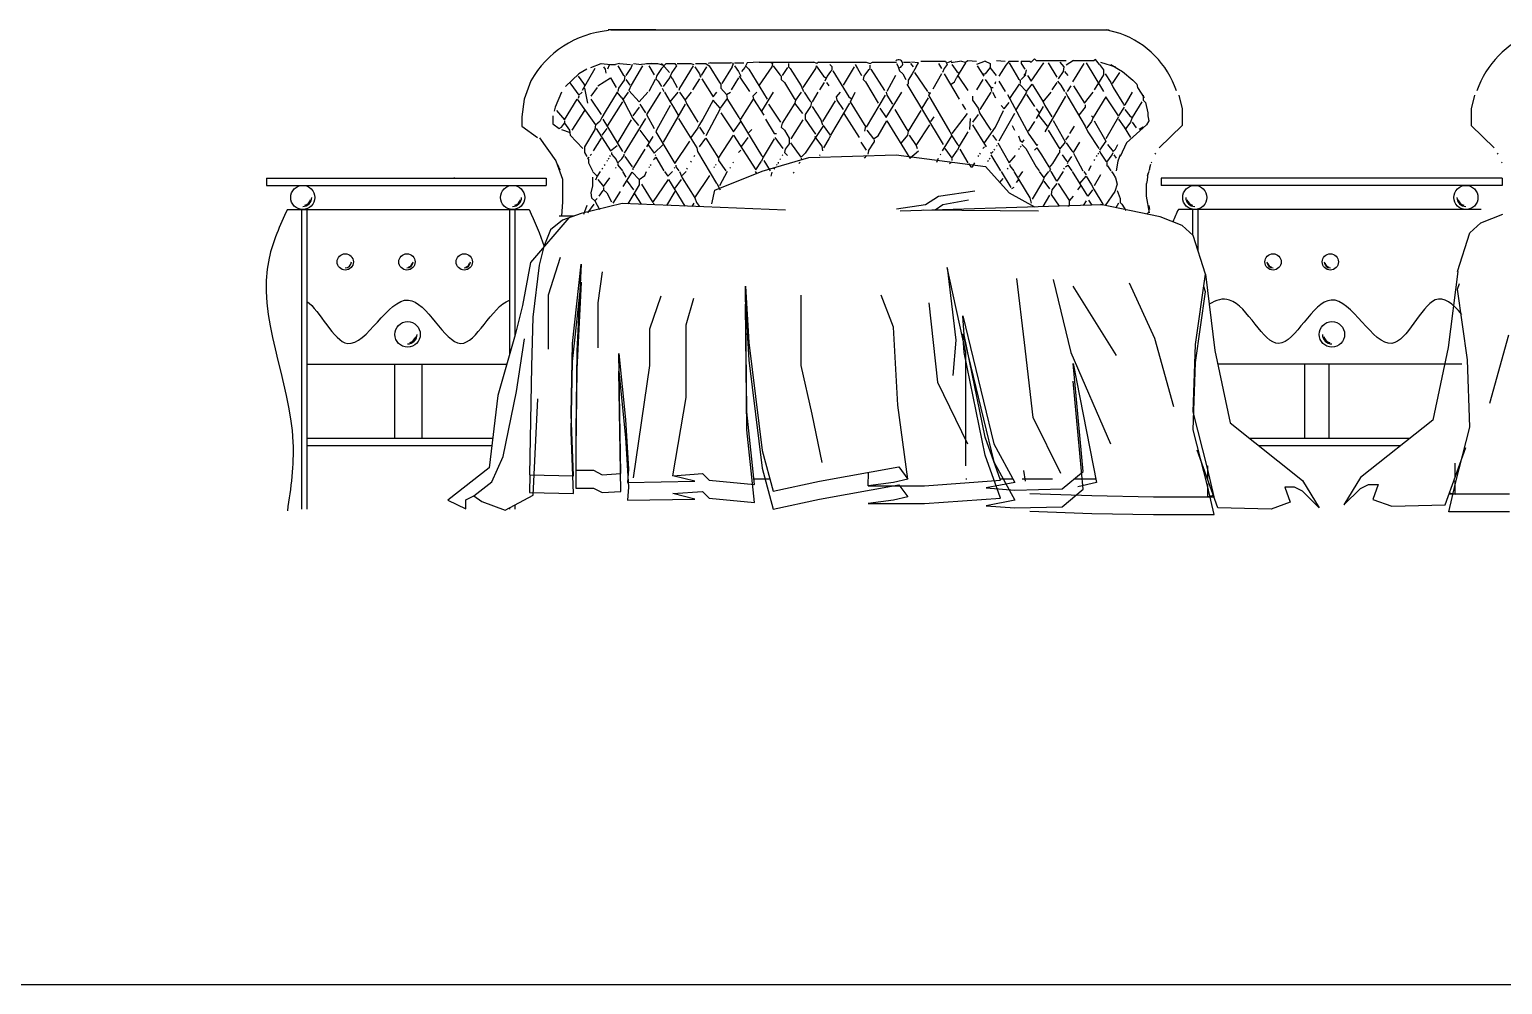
# Model space of a CAD drawing. Header units: millimetres. Extents: x 6388 to 59789, y -18725 to 8137.
# Drawn here: x 46441 to 48754, y -11653 to -10152 of the extents above; entities that cross this region are included whole.
import ezdxf

# ---------------------------------------------------------------- set-up
doc = ezdxf.new("R2010")
doc.units = ezdxf.units.MM
doc.layers.add('www.cad-blocks.net', color=7, linetype='Continuous')

# ---------------------------------------------------------------- blocks, each defined once
blk = doc.blocks.new('A$C1354314E')
for p, q in [((537.2, 762.1), (612, 762.1)), ((541.4, 761.8), (1323.8, 761.8)), ((1341.3, 755.9), (1319.4, 761.8)), ((503.6, 699.8), (491.1, 692.3)), ((516.1, 701), (496.1, 666.1)), ((509.8, 702.3), (526, 708.5)), ((526, 708.5), (541, 707.3)), ((529.8, 703.5), (532.3, 699.8)), ((532.3, 699.8), (533.5, 693.6)), ((538.5, 706), (536, 699.8)), ((541, 707.3), (548.5, 707.3)), ((554.7, 708.5), (548.5, 707.3)), ((552.2, 704.8), (560.9, 691.1)), ((554.7, 708.5), (572.1, 707.3)), ((573.4, 702.3), (564.7, 689.8)), ((574.6, 707.3), (573.4, 702.3)), ((590.8, 704.8), (573.4, 674.9)), ((577.1, 708.5), (589.6, 707.3)), ((604.6, 708.5), (589.6, 707.3)), ((597.1, 708.5), (614.5, 708.5)), ((600.8, 704.8), (609.5, 691.1)), ((620.8, 701), (613.3, 689.8)), ((614.5, 708.5), (624.5, 706)), ((620.8, 708.5), (625.8, 703.5)), ((628.2, 708.5), (620.8, 701)), ((625.8, 703.5), (633.2, 694.8)), ((628.2, 708.5), (642, 708.5)), ((637, 694.8), (633.2, 686.1)), ((644.5, 704.8), (637, 694.8)), ((642, 708.5), (644.5, 704.8)), ((645.7, 708.5), (666.9, 708.5)), ((670.6, 704.8), (649.4, 669.9)), ((666.9, 708.5), (671.9, 707.3)), ((673.1, 703.5), (680.6, 692.3)), ((674.4, 708.5), (690.6, 708.5)), ((691.8, 703.5), (683.1, 689.8)), ((690.6, 708.5), (695.6, 704.8)), ((698.1, 709.8), (694.3, 708.5)), ((695.6, 704.8), (711.8, 678.6)), ((698.1, 709.8), (729.2, 709.8)), ((731.7, 703.5), (715.5, 677.4)), ((734.2, 708.5), (729.2, 709.8)), ((731.7, 703.5), (734.2, 708.5)), ((735.5, 709.8), (750.4, 709.8)), ((735.5, 704.8), (741.7, 696.1)), ((741.7, 696.1), (745.4, 688.6)), ((751.7, 702.3), (746.7, 696.1)), ((755.4, 709.8), (751.7, 702.3)), ((752.9, 704.8), (757.9, 699.8)), ((774.1, 711), (755.4, 709.8)), ((757.9, 699.8), (786.6, 652.4)), ((774.1, 711), (799, 711)), ((794, 703.5), (774.1, 674.9)), ((792.8, 711), (795.3, 708.5)), ((795.3, 708.5), (794, 703.5)), ((796.5, 704.8), (806.5, 691.1)), ((799, 711), (814, 711)), ((819, 702.3), (810.3, 689.8)), ((814, 711), (824, 711)), ((820.2, 708.5), (820.2, 703.5)), ((820.2, 703.5), (822.7, 701)), ((822.7, 701), (840.2, 673.6)), ((824, 711), (860.1, 711)), ((862.6, 701), (842.7, 671.1)), ((865.1, 708.5), (860.1, 711)), ((863.9, 704.8), (862.6, 701)), ((863.9, 704.8), (875.1, 688.6)), ((867.6, 711), (865.1, 708.5)), ((867.6, 711), (880.1, 711)), ((880.1, 711), (886.3, 711)), ((886.3, 696.1), (881.3, 688.6)), ((888.8, 703.5), (885, 707.3)), ((886.3, 711), (921.2, 711)), ((886.3, 696.1), (888.8, 698.6)), ((888.8, 698.6), (888.8, 703.5)), ((890, 711), (895, 711)), ((890, 697.3), (915, 656.2)), ((923.7, 703.5), (906.2, 674.9)), ((921.2, 711), (926.2, 711)), ((924.9, 707.3), (928.7, 701)), ((926.2, 711), (942.4, 711)), ((928.7, 701), (934.9, 689.8)), ((946.1, 698.6), (938.7, 688.6)), ((942.4, 711), (948.6, 708.5)), ((946.1, 698.6), (948.6, 701)), ((948.6, 708.5), (952.4, 711)), ((948.6, 701), (948.6, 706)), ((949.9, 699.8), (971.1, 666.1)), ((952.4, 711), (986, 711)), ((986, 711), (989.8, 711)), ((989.8, 708.5), (992.3, 704.8)), ((992.3, 704.8), (994.8, 697.3)), ((994.8, 697.3), (999.7, 692.3)), ((1001, 711), (1008.5, 711)), ((1008.5, 711), (1012.2, 711)), ((1012.2, 708.5), (1015.9, 703.5)), ((1024.7, 709.8), (1013.5, 711)), ((1020.9, 703.5), (1014.7, 692.3)), ((1018.4, 694.8), (1038.4, 664.9)), ((1020.9, 703.5), (1024.7, 709.8)), ((1028.4, 712.3), (1058.3, 712.3)), ((1050.8, 712.3), (1067.1, 712.3)), ((1055.8, 708.5), (1060.8, 701)), ((1064.6, 701), (1062.1, 694.8)), ((1069.5, 707.3), (1064.6, 701)), ((1067.1, 712.3), (1069.5, 707.3)), ((1077, 712.3), (1069.5, 709.8)), ((1092, 712.3), (1075.8, 709.8)), ((1077, 707.3), (1084.5, 696.1)), ((1084.5, 696.1), (1088.2, 693.6)), ((1098.2, 709.8), (1088.2, 693.6)), ((1092, 712.3), (1098.2, 711)), ((1098.2, 711), (1102, 713.5)), ((1102, 713.5), (1115.7, 712.3)), ((1129.4, 712.3), (1115.7, 707.3)), ((1116.9, 704.8), (1126.9, 688.6)), ((1129.4, 712.3), (1136.9, 708.5)), ((1136.9, 702.3), (1129.4, 692.3)), ((1136.9, 708.5), (1136.9, 702.3)), ((1146.8, 689.8), (1136.9, 702.3)), ((1146.8, 713.5), (1160.6, 712.3)), ((1161.8, 706), (1150.6, 688.6)), ((1166.8, 712.3), (1161.8, 706)), ((1166.8, 712.3), (1181.7, 712.3)), ((1166.8, 709.8), (1181.7, 684.8)), ((1185.5, 712.3), (1185.5, 708.5)), ((1185.5, 712.3), (1199.2, 712.3)), ((1185.5, 708.5), (1191.7, 699.8)), ((1193, 693.6), (1194.2, 698.6)), ((1199.2, 712.3), (1201.7, 711)), ((1201.7, 711), (1206.7, 716)), ((1201.7, 681.1), (1221.6, 709.8)), ((1206.7, 716), (1209.2, 713.5)), ((1209.2, 713.5), (1214.2, 713.5)), ((1214.2, 713.5), (1256.5, 713.5)), ((1227.9, 709.8), (1241.6, 687.3)), ((1251.6, 696.1), (1244.1, 684.8)), ((1246.6, 711), (1252.8, 703.5)), ((1252.8, 703.5), (1251.6, 696.1)), ((1254, 696.1), (1259, 689.8)), ((1267.8, 713.5), (1256.5, 706)), ((1284, 708.5), (1266.5, 679.9)), ((1267.8, 713.5), (1295.2, 713.5)), ((1287.7, 709.8), (1315.1, 664.9)), ((1295.2, 713.5), (1300.2, 713.5)), ((1302.7, 714.8), (1300.2, 713.5)), ((1308.9, 707.3), (1302.7, 714.8)), ((1308.9, 707.3), (1315.1, 698.6)), ((1310.1, 711), (1333.8, 703.5)), ((1315.1, 698.6), (1315.1, 691.1)), ((1326.4, 707.3), (1338.8, 699.8)), ((1340.1, 694.8), (1328.8, 677.4)), ((1338.8, 699.8), (1345.1, 696.1)), ((1345.1, 696.1), (1361.3, 682.3)), ((415.8, 681.4), (405.1, 652.4)), ((491.1, 692.3), (469.9, 672.4)), ((476.2, 679.9), (478.7, 676.1)), ((478.7, 676.1), (491.1, 658.7)), ((489.9, 688.6), (498.6, 677.4)), ((498.6, 677.4), (499.8, 674.9)), ((499.8, 674.9), (501.1, 676.1)), ((519.8, 671.1), (509.8, 657.4)), ((521, 673.6), (541, 686.1)), ((541, 686.1), (549.7, 671.1)), ((562.2, 682.3), (553.5, 669.9)), ((560.9, 691.1), (563.4, 688.6)), ((563.4, 688.6), (562.2, 682.3)), ((564.7, 683.6), (570.9, 674.9)), ((573.4, 674.9), (569.7, 666.1)), ((610.8, 683.6), (600.8, 664.9)), ((613.3, 689.8), (612, 684.8)), ((612, 684.8), (615.8, 681.1)), ((615.8, 681.1), (620.8, 672.4)), ((633.2, 686.1), (623.3, 672.4)), ((634.5, 688.6), (638.2, 684.8)), ((638.2, 684.8), (645.7, 671.1)), ((680.6, 684.8), (669.4, 667.4)), ((680.6, 692.3), (681.9, 687.3)), ((681.9, 687.3), (683.1, 688.6)), ((684.3, 684.8), (701.8, 656.2)), ((711.8, 678.6), (714.3, 676.1)), ((714.3, 676.1), (714.3, 669.9)), ((741.7, 686.1), (730.5, 667.4)), ((742.9, 688.6), (759.1, 664.9)), ((806.5, 691.1), (809, 688.6)), ((809, 688.6), (809, 683.6)), ((809, 683.6), (814, 678.6)), ((814, 678.6), (829, 653.7)), ((840.2, 673.6), (843.9, 664.9)), ((876.3, 678.6), (868.8, 667.4)), ((875.1, 688.6), (878.8, 686.1)), ((881.3, 688.6), (877.6, 681.1)), ((880.1, 678.6), (883.8, 673.6)), ((938.7, 688.6), (937.4, 683.6)), ((937.4, 683.6), (941.1, 679.9)), ((941.1, 679.9), (961.1, 646.2)), ((988.5, 689.8), (974.8, 664.9)), ((999.7, 692.3), (1004.7, 683.6)), ((1006, 676.1), (1063.3, 581.4)), ((1014.7, 692.3), (1008.5, 682.3)), ((1008.5, 682.3), (1008.5, 676.1)), ((1060.8, 692.3), (1047.1, 668.6)), ((1064.6, 692.3), (1088.2, 652.4)), ((1075.8, 676.1), (1080.8, 679.9)), ((1080.8, 679.9), (1084.5, 687.3)), ((1088.2, 693.6), (1084.5, 687.3)), ((1087, 688.6), (1102, 666.1)), ((1125.6, 683.6), (1115.7, 667.4)), ((1125.6, 692.3), (1129.4, 692.3)), ((1129.4, 683.6), (1138.1, 671.1)), ((1138.1, 671.1), (1141.9, 671.1)), ((1138.1, 671.1), (1139.4, 664.9)), ((1145.6, 679.9), (1144.3, 676.1)), ((1150.6, 681.1), (1160.6, 664.9)), ((1168, 653.7), (1183, 676.1)), ((1181.7, 684.8), (1184.2, 682.3)), ((1183, 676.1), (1194.2, 664.9)), ((1184.2, 682.3), (1184.2, 677.4)), ((1193, 691.1), (1185.5, 683.6)), ((1190.5, 689.8), (1193, 693.6)), ((1194.2, 664.9), (1202.9, 676.1)), ((1195.5, 689.8), (1201.7, 681.1)), ((1202.9, 676.1), (1220.4, 648.7)), ((1241.6, 678.6), (1234.1, 667.4)), ((1242.8, 681.1), (1247.8, 674.9)), ((1247.8, 674.9), (1254, 664.9)), ((1264, 673.6), (1257.8, 664.9)), ((1267.8, 673.6), (1285.2, 646.2)), ((1315.1, 691.1), (1300.2, 667.4)), ((1317.6, 692.3), (1326.4, 678.6)), ((1326.4, 678.6), (1330.1, 671.1)), ((1330.1, 671.1), (1346.3, 644.9)), ((1361.3, 682.3), (1367.5, 676.1)), ((1367.5, 676.1), (1368.7, 671.1)), ((1368.7, 671.1), (1378.7, 654.9)), ((405.1, 652.4), (401.4, 625)), ((463.7, 663.6), (453.7, 640)), ((468.7, 620), (488.6, 652.4)), ((488.6, 652.4), (517.3, 612.5)), ((491.1, 657.4), (489.9, 653.7)), ((491.1, 658.7), (496.1, 663.6)), ((499.8, 669.9), (504.8, 646.2)), ((509.8, 652.4), (526, 628.7)), ((551, 663.6), (532.3, 632.5)), ((559.7, 648.7), (536, 611.3)), ((558.4, 654.9), (551, 663.6)), ((553.5, 669.9), (552.2, 664.9)), ((558.4, 654.9), (562.2, 648.7)), ((568.4, 663.6), (560.9, 652.4)), ((562.2, 648.7), (575.9, 622.5)), ((569.7, 666.1), (585.9, 648.7)), ((585.9, 648.7), (599.6, 663.6)), ((619.5, 663.6), (597.1, 628.7)), ((622, 669.9), (624.5, 664.9)), ((625.8, 663.6), (634.5, 648.7)), ((634.5, 648.7), (646.9, 663.6)), ((634.5, 648.7), (639.5, 640)), ((649.4, 669.9), (648.2, 666.1)), ((649.4, 663.6), (658.2, 651.2)), ((658.2, 651.2), (668.1, 663.6)), ((658.2, 651.2), (660.7, 644.9)), ((701.8, 651.2), (685.6, 621.3)), ((701.8, 656.2), (708, 663.6)), ((713, 638.7), (701.8, 651.2)), ((724.2, 653.7), (713, 638.7)), ((714.3, 669.9), (723, 659.9)), ((723, 659.9), (729.2, 663.6)), ((723, 659.9), (724.2, 653.7)), ((742.9, 623.8), (724.2, 653.7)), ((745.4, 621.3), (765.4, 652.4)), ((770.4, 663.6), (764.1, 657.4)), ((764.1, 657.4), (765.4, 652.4)), ((765.4, 652.4), (781.6, 627.5)), ((796.5, 663.6), (777.8, 633.7)), ((829, 653.7), (831.4, 651.2)), ((831.4, 651.2), (830.2, 646.2)), ((840.2, 663.6), (831.4, 651.2)), ((845.2, 663.6), (853.9, 649.9)), ((853.9, 649.9), (856.4, 647.4)), ((866.4, 663.6), (857.6, 648.7)), ((893.8, 649.9), (873.8, 617.5)), ((901.3, 663.6), (895, 656.2)), ((895, 656.2), (896.3, 651.2)), ((896.3, 651.2), (906.2, 636.2)), ((915, 656.2), (918.7, 653.7)), ((917.5, 648.7), (924.9, 663.6)), ((942.4, 608.8), (917.5, 648.7)), ((972.3, 658.7), (942.4, 608.8)), ((973.6, 663.6), (974.8, 658.7)), ((973.6, 623.8), (998.5, 663.6)), ((974.8, 658.7), (983.5, 644.9)), ((1039.6, 654.9), (1029.7, 638.7)), ((1039.6, 663.6), (1042.1, 661.2)), ((1040.9, 658.7), (1043.4, 663.6)), ((1074.5, 601.3), (1040.9, 658.7)), ((1042.1, 661.2), (1043.4, 662.4)), ((1109.4, 657.4), (1109.4, 651.2)), ((1109.4, 651.2), (1118.2, 638.7)), ((1138.1, 663.6), (1120.7, 636.2)), ((1140.6, 663.6), (1145.6, 654.9)), ((1164.3, 659.9), (1198, 597.6)), ((1190.5, 657.4), (1176.8, 635)), ((1194.2, 663.6), (1190.5, 657.4)), ((1194.2, 659.9), (1206.7, 641.2)), ((1220.4, 648.7), (1232.9, 663.6)), ((1220.4, 648.7), (1222.9, 642.5)), ((1255.3, 657.4), (1222.9, 601.3)), ((1255.3, 663.6), (1259, 656.2)), ((1259, 656.2), (1286.5, 610)), ((1285.2, 646.2), (1298.9, 663.6)), ((1318.9, 656.2), (1298.9, 623.8)), ((1338.8, 626.3), (1318.9, 656.2)), ((1360, 663.6), (1348.8, 643.7)), ((1375, 648.7), (1360, 623.8)), ((1377.5, 658.7), (1377.5, 651.2)), ((1377.5, 651.2), (1381.2, 647.4)), ((1433.6, 658.7), (1438.5, 637.5)), ((1897.6, 658.7), (1892.7, 637.5)), ((401.4, 625), (401.4, 621.3)), ((450, 626.3), (450, 613.8)), ((453.7, 640), (452.5, 633.7)), ((456.2, 635), (468.7, 620)), ((499.8, 635), (479.9, 603.8)), ((532.3, 632.5), (527.3, 623.8)), ((585.9, 640), (575.9, 626.3)), ((587.1, 644.9), (595.8, 631.2)), ((597.1, 628.7), (609.5, 606.3)), ((634.5, 642.5), (613.3, 605.1)), ((658.2, 644.9), (623.3, 585.1)), ((639.5, 640), (646.9, 627.5)), ((660.7, 644.9), (678.1, 616.3)), ((713, 637.5), (690.6, 595.1)), ((714.3, 631.2), (734.2, 601.3)), ((789.1, 644.9), (807.8, 616.3)), ((830.2, 646.2), (810.3, 615)), ((842.7, 630), (830.2, 646.2)), ((855.1, 641.2), (846.4, 628.7)), ((846.4, 628.7), (846.4, 621.3)), ((856.4, 647.4), (855.1, 641.2)), ((857.6, 641.2), (871.3, 620)), ((916.2, 646.2), (886.3, 596.3)), ((907.5, 630), (931.2, 592.6)), ((963.6, 638.7), (973.6, 623.8)), ((987.3, 636.2), (1006, 605.1)), ((1028.4, 635), (1008.5, 602.6)), ((1048.4, 625), (1043.4, 617.5)), ((1100.7, 630), (1077, 598.8)), ((1093.2, 644.9), (1098.2, 636.2)), ((1118.2, 628.7), (1109.4, 616.3)), ((1118.2, 638.7), (1120.7, 630)), ((1120.7, 630), (1138.1, 603.8)), ((1145.6, 608.8), (1158.1, 635)), ((1175.5, 630), (1150.6, 586.4)), ((1154.3, 642.5), (1159.3, 637.5)), ((1159.3, 637.5), (1166.8, 647.4)), ((1220.4, 641.2), (1209.2, 622.5)), ((1209.2, 637.5), (1214.2, 631.2)), ((1212.9, 627.5), (1226.6, 610)), ((1222.9, 642.5), (1234.1, 625)), ((1286.5, 640), (1276.5, 627.5)), ((1286.5, 643.7), (1286.5, 640)), ((1296.4, 626.3), (1298.9, 623.8)), ((1338.8, 625), (1318.9, 590.1)), ((1347.5, 640), (1338.8, 626.3)), ((1346.3, 644.9), (1347.5, 642.5)), ((1347.5, 642.5), (1348.8, 643.7)), ((1348.8, 636.2), (1356.3, 626.3)), ((1356.3, 626.3), (1360, 623.8)), ((1381.2, 647.4), (1384.9, 631.2)), ((1384.9, 631.2), (1384.9, 626.3)), ((1384.9, 626.3), (1386.2, 618.8)), ((1438.5, 637.5), (1438.5, 611.3)), ((1892.7, 637.5), (1892.7, 611.3)), ((401.4, 621.3), (401.4, 610)), ((401.4, 610), (426.3, 592.6)), ((450, 613.8), (460, 606.3)), ((460, 606.3), (463.7, 608.8)), ((463.7, 608.8), (468.7, 615)), ((463.7, 605.1), (477.4, 600.1)), ((468.7, 618.8), (468.7, 615)), ((468.7, 615), (476.2, 603.8)), ((476.2, 603.8), (477.4, 596.3)), ((516.1, 605.1), (499.8, 577.6)), ((517.3, 612.5), (516.1, 605.1)), ((517.3, 612.5), (524.8, 618.8)), ((518.5, 606.3), (541, 571.4)), ((527.3, 623.8), (524.8, 618.8)), ((534.8, 606.3), (527.3, 596.3)), ((528.5, 621.3), (559.7, 570.2)), ((573.4, 620), (552.2, 585.1)), ((595.8, 622.5), (562.2, 567.7)), ((575.9, 622.5), (584.6, 611.3)), ((587.1, 603.8), (600.8, 585.1)), ((613.3, 605.1), (612, 601.3)), ((676.9, 576.4), (648.2, 622.5)), ((678.1, 607.6), (666.9, 592.6)), ((679.4, 611.3), (678.1, 607.6)), ((685.6, 621.3), (679.4, 611.3)), ((680.6, 608.8), (688.1, 597.6)), ((734.2, 601.3), (745.4, 617.5)), ((742.9, 623.8), (745.4, 617.5)), ((745.4, 617.5), (777.8, 563.9)), ((762.9, 605.1), (757.9, 600.1)), ((784.1, 621.3), (797.8, 598.8)), ((810.3, 615), (809, 608.8)), ((809, 608.8), (814, 603.8)), ((814, 603.8), (821.5, 591.3)), ((842.7, 620), (824, 590.1)), ((846.4, 621.3), (862.6, 597.6)), ((875.1, 611.3), (846.4, 567.7)), ((871.3, 620), (873.8, 612.5)), ((886.3, 596.3), (875.1, 611.3)), ((941.1, 610), (939.9, 602.6)), ((943.6, 603.8), (953.6, 590.1)), ((961.1, 595.1), (974.8, 618.8)), ((974.8, 618.8), (1011, 560.2)), ((1006, 605.1), (1008.5, 602.6)), ((1008.5, 602.6), (1007.2, 596.3)), ((1020.9, 580.1), (1042.1, 612.5)), ((1105.7, 622.5), (1104.5, 605.1)), ((1109.4, 612.5), (1130.6, 577.6)), ((1128.1, 583.9), (1145.6, 608.8)), ((1171.8, 611.3), (1175.5, 603.8)), ((1206.7, 617.5), (1196.7, 602.6)), ((1227.9, 603.8), (1246.6, 573.9)), ((1255.3, 585.1), (1236.6, 618.8)), ((1269, 610), (1261.5, 598.8)), ((1286.5, 610), (1290.2, 601.3)), ((1296.4, 617.5), (1289, 607.6)), ((1298.9, 623.8), (1296.4, 617.5)), ((1300.2, 618.8), (1318.9, 586.4)), ((1338.8, 621.3), (1347.5, 608.8)), ((1347.5, 608.8), (1357.5, 592.6)), ((1357.5, 616.3), (1350, 606.3)), ((1382.4, 612.5), (1351.3, 583.9)), ((1360, 623.8), (1357.5, 616.3)), ((1360, 616.3), (1366.2, 607.6)), ((1377.5, 608.8), (1371.2, 605.1)), ((1386.2, 618.8), (1382.4, 612.5)), ((1438.5, 611.3), (1402.4, 576.4)), ((1892.7, 611.3), (1928.8, 576.4)), ((429.4, 592.1), (454.7, 555.9)), ((477.4, 596.3), (497.4, 575.1)), ((526, 591.3), (513.6, 571.4)), ((541, 571.4), (551, 580.1)), ((607.1, 593.8), (597.1, 577.6)), ((599.6, 581.4), (609.5, 567.7)), ((609.5, 567.7), (623.3, 581.4)), ((612, 601.3), (642, 551.5)), ((642, 551.5), (665.6, 586.4)), ((680.6, 577.6), (690.6, 591.3)), ((690.6, 591.3), (710.5, 560.2)), ((710.5, 560.2), (734.2, 596.3)), ((734.2, 596.3), (769.1, 541.5)), ((756.6, 592.6), (746.7, 578.9)), ((797.8, 590.1), (780.3, 561.4)), ((797.8, 598.8), (801.5, 598.8)), ((799, 592.6), (811.5, 575.1)), ((821.5, 582.6), (815.2, 573.9)), ((821.5, 591.3), (821.5, 582.6)), ((840.2, 561.4), (824, 583.9)), ((861.4, 593.8), (872.6, 578.9)), ((872.6, 578.9), (873.8, 571.4)), ((883.8, 590.1), (875.1, 576.4)), ((886.3, 595.1), (883.8, 590.1)), ((933.7, 585.1), (942.4, 572.6)), ((946.1, 571.4), (954.9, 585.1)), ((953.6, 590.1), (961.1, 595.1)), ((954.9, 588.9), (954.9, 585.1)), ((1007.2, 596.3), (997.2, 583.9)), ((1009.7, 596.3), (1020.9, 580.1)), ((1020.9, 580.1), (1022.2, 575.1)), ((1062.1, 571.4), (1077, 595.1)), ((1074.5, 601.3), (1077, 595.1)), ((1077, 595.1), (1085.8, 581.4)), ((1085.8, 581.4), (1088.2, 578.9)), ((1088.2, 578.9), (1085.8, 572.6)), ((1102, 601.3), (1088.2, 578.9)), ((1140.6, 596.3), (1146.8, 587.6)), ((1146.8, 578.9), (1148.1, 580.1)), ((1149.3, 583.9), (1166.8, 552.7)), ((1181.7, 595.1), (1184.2, 587.6)), ((1184.2, 587.6), (1188, 585.1)), ((1184.2, 577.6), (1185.5, 578.9)), ((1186.7, 581.4), (1193, 575.1)), ((1188, 585.1), (1190.5, 588.9)), ((1198, 597.6), (1210.4, 580.1)), ((1210.4, 580.1), (1211.7, 581.4)), ((1246.6, 573.9), (1255.3, 585.1)), ((1260.3, 595.1), (1255.3, 588.9)), ((1256.5, 583.9), (1265.3, 571.4)), ((1267.8, 568.9), (1277.7, 585.1)), ((1290.2, 601.3), (1307.7, 575.1)), ((1318.9, 586.4), (1308.9, 572.6)), ((1321.4, 581.4), (1330.1, 570.2)), ((1333.8, 573.9), (1337.6, 581.4)), ((1351.3, 583.9), (1341.3, 562.7)), ((454.7, 555.9), (465.5, 527)), ((499.8, 577.6), (499.8, 568.9)), ((499.8, 568.9), (503.6, 562.7)), ((504.8, 560.2), (507.3, 561.4)), ((504.8, 560.2), (506.1, 557.7)), ((506.1, 557.7), (506.1, 552.7)), ((508.6, 563.9), (511.1, 566.4)), ((534.8, 555.2), (536, 556.4)), ((537.2, 558.9), (538.5, 560.2)), ((539.7, 562.7), (541, 563.9)), ((542.2, 568.9), (542.2, 566.4)), ((542.2, 566.4), (549.7, 557.7)), ((549.7, 557.7), (551, 553.9)), ((552.2, 552.7), (558.4, 558.9)), ((558.4, 558.9), (562.2, 563.9)), ((562.2, 563.9), (562.2, 566.4)), ((563.4, 562.7), (574.6, 546.5)), ((594.6, 573.9), (577.1, 545.2)), ((608.3, 557.7), (610.8, 560.2)), ((610.8, 563.9), (612, 565.2)), ((610.8, 560.2), (612, 561.4)), ((612, 561.4), (624.5, 540.2)), ((671.9, 562.7), (673.1, 563.9)), ((678.1, 570.2), (676.9, 576.4)), ((708, 520.3), (678.1, 570.2)), ((710.5, 558.9), (710.5, 556.4)), ((710.5, 556.4), (721.7, 540.2)), ((741.7, 568.9), (745.4, 572.6)), ((777.8, 563.9), (780.3, 561.4)), ((780.3, 561.4), (777.8, 555.2)), ((779.2, 539.6), (852.2, 561)), ((781.6, 556.4), (791.6, 540.2)), ((806.5, 557.7), (807.8, 558.9)), ((810.3, 563.9), (811.5, 565.2)), ((815.2, 573.9), (814, 568.9)), ((814, 568.9), (819, 563.9)), ((846.4, 567.7), (840.2, 561.4)), ((840.2, 560.2), (840.8, 557.7)), ((852.2, 561), (989.4, 565.3)), ((868.8, 563.9), (870.1, 565.2)), ((939.9, 560.2), (943.6, 563.9)), ((946.1, 571.4), (944.9, 566.4)), ((989.4, 565.3), (1129.6, 546.7)), ((1011, 560.2), (1024.7, 571.4)), ((1053.3, 553.9), (1055.8, 560.2)), ((1058.3, 565.2), (1059.6, 566.4)), ((1065.8, 575.1), (1077, 560.2)), ((1077, 560.2), (1085.8, 572.6)), ((1077, 558.9), (1077, 556.4)), ((1089.5, 573.9), (1102, 552.7)), ((1118.2, 562.7), (1119.4, 563.9)), ((1120.7, 566.4), (1121.9, 567.7)), ((1125.6, 575.1), (1128.1, 577.6)), ((1133.1, 555.2), (1134.4, 556.4)), ((1135.6, 558.9), (1136.9, 560.2)), ((1136.9, 568.9), (1139.4, 567.7)), ((1138.1, 565.2), (1153.1, 540.2)), ((1139.4, 567.7), (1141.9, 570.2)), ((1143.1, 572.6), (1144.3, 573.9)), ((1166.8, 552.7), (1176.8, 563.9)), ((1181.7, 573.9), (1183, 575.1)), ((1193, 575.1), (1209.2, 546.5)), ((1206.7, 572.6), (1209.2, 575.1)), ((1209.2, 575.1), (1210.4, 576.4)), ((1210.4, 576.4), (1217.9, 565.2)), ((1217.9, 565.2), (1229.1, 546.5)), ((1235.3, 551.5), (1245.3, 567.7)), ((1245.3, 567.7), (1246.6, 568.9)), ((1246.6, 568.9), (1246.6, 572.6)), ((1250.3, 565.2), (1256.5, 556.4)), ((1256.5, 556.4), (1259, 553.9)), ((1259, 553.9), (1265.3, 562.7)), ((1265.3, 571.4), (1267.8, 568.9)), ((1267.8, 567.7), (1270.3, 562.7)), ((1270.3, 562.7), (1282.7, 540.2)), ((1300.2, 556.4), (1301.4, 557.7)), ((1303.9, 562.7), (1305.2, 563.9)), ((1306.4, 566.4), (1307.7, 567.7)), ((1308.9, 571.4), (1310.1, 567.7)), ((1310.1, 567.7), (1318.9, 555.2)), ((1320.1, 553.9), (1328.8, 565.2)), ((1328.8, 565.2), (1330.1, 568.9)), ((1330.1, 570.2), (1333.8, 573.9)), ((1331.3, 565.2), (1335.1, 560.2)), ((1341.3, 565.2), (1337.6, 555.2)), ((1396.2, 566.4), (1397.4, 567.7)), ((1935, 566.4), (1933.8, 567.7)), ((457.5, 550.2), (461.2, 541.5)), ((506.1, 552.7), (509.8, 545.2)), ((509.8, 545.2), (512.3, 540.2)), ((512.3, 539), (519.8, 531.5)), ((524.8, 539), (519.8, 531.5)), ((527.3, 542.7), (528.5, 544)), ((531, 549), (532.3, 550.2)), ((548.5, 544), (549.7, 545.2)), ((551, 553.9), (552.2, 552.7)), ((552.2, 551.5), (552.2, 549)), ((552.2, 549), (559.7, 540.2)), ((559.7, 539), (564.7, 530.3)), ((560.9, 515.3), (574.6, 537.7)), ((574.6, 537.7), (585.9, 526.5)), ((577.1, 545.2), (575.9, 544)), ((575.9, 544), (575.9, 541.5)), ((585.9, 526.5), (594.6, 532.8)), ((594.6, 532.8), (597.1, 539)), ((600.8, 545.2), (602.1, 546.5)), ((603.3, 549), (604.6, 550.2)), ((625.8, 539), (630.7, 531.5)), ((630.7, 531.5), (638.2, 539)), ((640.7, 544), (642, 545.2)), ((643.2, 549), (643.2, 546.5)), ((643.2, 546.5), (648.2, 540.2)), ((649.4, 539), (653.2, 529)), ((659.4, 539), (653.2, 532.8)), ((660.7, 542.7), (661.9, 544)), ((666.9, 553.9), (668.1, 555.2)), ((673.1, 497.8), (696.8, 532.8)), ((703, 545.2), (704.3, 546.5)), ((704.8, 509.5), (779.2, 539.6)), ((705.5, 549), (706.8, 550.2)), ((724.2, 539), (711.8, 516.5)), ((728, 544), (729.2, 545.2)), ((733, 552.7), (734.2, 553.9)), ((767.9, 539), (770.1, 535.9)), ((769.1, 541.5), (777.8, 555.2)), ((794, 537.7), (792.8, 531.5)), ((797.8, 542.7), (799, 544)), ((801.5, 549), (802.8, 550.2)), ((804, 553.9), (804, 551.5)), ((827.7, 536.5), (829, 537.7)), ((836.4, 551.5), (838.9, 553.9)), ((1073.3, 551.5), (1075.8, 553.9)), ((1103.2, 551.5), (1105.7, 547.7)), ((1105.7, 547.7), (1106.9, 546.5)), ((1106.9, 546.5), (1109.4, 546.5)), ((1109.4, 546.5), (1113.2, 552.7)), ((1129.6, 546.7), (1166.8, 505.3)), ((1154.3, 539), (1169.3, 514.1)), ((1164.3, 542.7), (1165.5, 544)), ((1168, 550.2), (1168, 547.7)), ((1168, 547.7), (1174.3, 540.2)), ((1174.3, 539), (1199.2, 497.8)), ((1188, 539), (1181.7, 530.3)), ((1209.2, 546.5), (1214.2, 540.2)), ((1214.2, 539), (1221.6, 529)), ((1221.6, 529), (1229.1, 539)), ((1229.1, 546.5), (1230.4, 545.2)), ((1230.4, 545.2), (1235.3, 551.5)), ((1230.4, 544), (1231.6, 541.5)), ((1231.6, 541.5), (1230.4, 540.2)), ((1230.4, 540.2), (1231.6, 540.2)), ((1241.6, 524), (1232.9, 539)), ((1251.6, 539), (1241.6, 524)), ((1252.8, 542.7), (1254, 544)), ((1255.3, 546.5), (1259, 549)), ((1257.8, 551.5), (1259, 552.7)), ((1259, 549), (1265.3, 540.2)), ((1290.2, 500.3), (1266.5, 539)), ((1284, 539), (1287.7, 534)), ((1295.2, 547.7), (1291.4, 540.2)), ((1310.1, 534), (1300.2, 516.5)), ((1318.9, 555.2), (1320.1, 553.9)), ((1320.1, 552.7), (1320.1, 547.7)), ((1320.1, 547.7), (1321.4, 547.7)), ((1321.4, 547.7), (1326.4, 540.2)), ((1327.6, 539), (1330.1, 535.2)), ((1330.1, 535.2), (1333.8, 529)), ((1337.6, 555.2), (1335.1, 540.2)), ((1386.2, 539), (1383.7, 531.5)), ((1384.9, 536.5), (1383.7, 525.3)), ((1387.4, 542.7), (1386.2, 540.2)), ((1388.7, 550.2), (1387.4, 544)), ((1387.4, 544), (1387.4, 542.7)), ((1389.9, 552.7), (1391.2, 553.9)), ((1941.3, 552.7), (1940, 553.9)), ((0.5, 528.4), (440, 528.4)), ((0.5, 528.4), (0.5, 517)), ((0.5, 517), (440, 517)), ((294.9, 529.6), (296.1, 528.4)), ((440, 528.4), (440, 517)), ((465.5, 527), (465.5, 490.9)), ((512.3, 516.5), (509.8, 505.3)), ((512.3, 530.3), (512.3, 516.5)), ((519.8, 531.5), (517.3, 525.3)), ((521, 526.5), (529.8, 515.3)), ((528.5, 509.1), (522.3, 500.3)), ((529.8, 515.3), (539.7, 529)), ((529.8, 514.1), (529.8, 510.3)), ((529.8, 510.3), (534.8, 505.3)), ((567.2, 524), (577.1, 510.3)), ((585.9, 517.8), (568, 488.3)), ((585.9, 526.5), (585.9, 517.8)), ((589.6, 519), (607.1, 490.4)), ((607.1, 490.4), (632, 526.5)), ((632, 526.5), (657.7, 484.7)), ((651.9, 526.5), (642, 512.8)), ((653.2, 529), (673.1, 497.8)), ((699.7, 488), (704.8, 509.5)), ((708, 520.3), (713, 510.3)), ((1156.8, 527.8), (1151.8, 521.5)), ((1174.3, 514.1), (1170.5, 511.6)), ((1181.7, 526.5), (1178, 521.5)), ((1219.1, 522.8), (1202.9, 495.4)), ((1221.6, 527.8), (1219.1, 522.8)), ((1221.6, 524), (1230.4, 511.6)), ((1234.1, 510.3), (1232.9, 502.8)), ((1241.6, 520.3), (1234.1, 510.3)), ((1244.1, 520.3), (1261.5, 492.9)), ((1279, 516.5), (1274, 510.3)), ((1277.7, 520.3), (1287.7, 531.5)), ((1287.7, 531.5), (1296.4, 517.8)), ((1297.7, 510.3), (1290.2, 500.3)), ((1296.4, 517.8), (1300.2, 510.3)), ((1300.2, 510.3), (1313.9, 487.9)), ((1336.3, 519), (1332.6, 507.8)), ((1333.8, 529), (1336.3, 519)), ((1336.3, 509.1), (1341.3, 496.6)), ((1383.7, 525.3), (1382.4, 520.3)), ((1382.4, 500.3), (1382.4, 520.3)), ((1941.2, 528.4), (1405.5, 528.4)), ((1405.5, 528.4), (1405.5, 517)), ((1941.2, 517), (1405.5, 517)), ((1941.2, 528.4), (1941.2, 517)), ((465.5, 490.9), (463.7, 469.3)), ((558.9, 488.7), (494.8, 473.1)), ((514.8, 487.9), (504.8, 474.2)), ((509.8, 505.3), (511.1, 497.8)), ((511.1, 497.8), (516.1, 492.9)), ((519.8, 496.6), (516.1, 492.9)), ((516.1, 492.9), (523.5, 479.1)), ((534.8, 505.3), (542.2, 491.6)), ((555.9, 507.8), (544.7, 489.1)), ((815.4, 478.3), (558.9, 488.7)), ((578.4, 504.1), (589.2, 487.5)), ((608.3, 489.1), (608.8, 486.7)), ((642, 507.8), (628.9, 485.8)), ((671.9, 489.1), (668.6, 484.2)), ((673.1, 497.8), (675.6, 490.4)), ((675.6, 490.4), (680.4, 483.8)), ((1035.7, 486.7), (989.9, 480)), ((1055.7, 499.5), (1035.7, 486.7)), ((1062.9, 486.7), (1050.6, 478.1)), ((1112.9, 508.1), (1055.7, 499.5)), ((1102.9, 493.8), (1062.9, 486.7)), ((1166.8, 505.3), (1206.5, 483.4)), ((1199.2, 497.8), (1201.7, 489.1)), ((1230.4, 501.6), (1219.7, 483.8)), ((1232.9, 502.8), (1245.6, 484.7)), ((1259, 484.1), (1261.5, 486.6)), ((1261.5, 492.9), (1267.8, 500.3)), ((1261.5, 486.6), (1261.5, 492.9)), ((1312.9, 486.5), (1262.4, 485.2)), ((1287.7, 492.9), (1283.1, 485.7)), ((1291.4, 494.1), (1296.5, 486.1)), ((1404.1, 467.9), (1310.5, 487)), ((1313.9, 487.9), (1314.4, 486.2)), ((1332.6, 507.8), (1317.6, 485.4)), ((1338.8, 489.1), (1334.2, 482.1)), ((1341.3, 496.6), (1341.3, 490.4)), ((1341.3, 490.4), (1343.8, 487.9)), ((1343.8, 487.9), (1350, 477.9)), ((1387.4, 474.2), (1382.4, 500.3)), ((33.3, 479.4), (412.8, 479.4)), ((55.6, 479.4), (55.6, 8.3)), ((63.8, 479.4), (63.8, 8.3)), ((382.2, 479.4), (382.2, 251.8)), ((390.5, 479.4), (390.5, 280.6)), ((475.6, 466.1), (415, 396.1)), ((465.4, 462.7), (446.3, 447.1)), ((460.1, 469.3), (483.9, 469.3)), ((494.8, 473.1), (465.4, 462.7)), ((503.6, 485.4), (498.6, 471.7)), ((1262.4, 485.2), (995.6, 476.6)), ((1212.8, 476.6), (1032.6, 478.3)), ((1262.8, 485.4), (1262.9, 485.2)), ((1386.2, 485.4), (1387.4, 479.1)), ((1438.7, 454.1), (1404.1, 467.9)), ((1908.4, 479.4), (1432.6, 479.4)), ((1455, 479.4), (1455, 439.3)), ((1463.2, 479.4), (1463.2, 415.4)), ((1907.6, 458.3), (1942.2, 472.2)), ((446.3, 447.1), (435.9, 421.1)), ((1456, 438.5), (1438.7, 454.1)), ((1871.2, 382.1), (1890.2, 442.8)), ((1890.2, 442.8), (1907.6, 458.3)), ((435.9, 421.1), (429, 391.7)), ((1475.1, 377.9), (1456, 438.5)), ((415, 396.1), (402.4, 328.3)), ((461.9, 403.8), (442.8, 344.9)), ((480.9, 268.7), (494.8, 393.4)), ((494.8, 393.4), (487.9, 256.6)), ((429, 391.7), (418.6, 310.3)), ((527.7, 381.3), (520.8, 332.8)), ((1069.6, 388.2), (1083.4, 273.9)), ((1099, 254.9), (1069.6, 388.2)), ((1190.8, 270.5), (1178.7, 370.9)), ((1459.5, 267), (1475.1, 377.9)), ((1475, 377.9), (1490.1, 258)), ((1871.3, 382.1), (1856.1, 262.3)), ((1871.2, 381.8), (1871.2, 382.1)), ((480.9, 240.7), (494.8, 365.4)), ((494.8, 365.4), (487.9, 228.6)), ((753, 358.8), (758.2, 270.5)), ((754.7, 161.4), (753, 358.8)), ((1235.9, 369.2), (1263.6, 254.9)), ((1267.1, 358.8), (1334.7, 249.7)), ((1355.5, 364), (1395.3, 277.4)), ((1459.5, 239), (1475.1, 349.8)), ((1475.1, 349.8), (1472.4, 358.5)), ((1871.2, 354.1), (1873.9, 362.8)), ((1886.8, 243.3), (1871.2, 354.1)), ((402.4, 328.3), (391, 282.3)), ((442.8, 344.9), (442.8, 260.1)), ((520.8, 332.8), (520.8, 261.8)), ((619.6, 343.2), (602.2, 291.3)), ((659.4, 298.2), (671.6, 339.8)), ((753, 330.8), (758.2, 242.4)), ((754.7, 133.3), (753, 330.8)), ((839.6, 344.9), (839.6, 234.1)), ((985.2, 294.7), (966.1, 344.9)), ((1040.6, 332.8), (1054.5, 208.1)), ((418.6, 310.3), (416.8, 232.4)), ((1094.3, 312), (1142.9, 111.2)), ((1096.1, 282.6), (1094.3, 312)), ((391, 282.3), (363.8, 187.3)), ((602.2, 291.3), (602.2, 234.1)), ((659.4, 183.9), (659.4, 298.2)), ((992.1, 171.8), (985.2, 294.7)), ((1094.3, 284), (1142.9, 83.1)), ((1096.1, 254.6), (1094.3, 284)), ((1129, 121.5), (1096.1, 282.6)), ((1951, 281.7), (1921.5, 174.3)), ((393, 193.6), (405.6, 276.1)), ((479.2, 157.9), (480.9, 268.7)), ((487.9, 256.6), (486.1, 130.2)), ((758.2, 270.5), (779, 100.8)), ((1083.4, 273.9), (1078.2, 218.5)), ((1129, 93.5), (1096.1, 254.6)), ((1099, 76.5), (1099, 254.9)), ((1204.7, 152.7), (1190.8, 270.5)), ((1263.6, 254.9), (1326, 111.2)), ((1395.3, 277.4), (1424.8, 170)), ((1456, 161.4), (1459.5, 267)), ((1490.1, 258), (1513.8, 144.1)), ((1856.1, 262.3), (1832.5, 148.4)), ((63.8, 236.1), (377.7, 236.1)), ((201.5, 236.1), (201.5, 119.9)), ((244.3, 236.1), (244.3, 119.9)), ((416.8, 232.4), (413.4, 62.7)), ((479.2, 129.9), (480.9, 240.7)), ((553.7, 253.2), (564.1, 149.3)), ((557.2, 64.4), (553.7, 253.2)), ((602.2, 234.1), (576.3, 57.5)), ((758.2, 242.4), (779, 72.7)), ((839.6, 234.1), (857, 157.9)), ((1267.6, 237.6), (1304, 50.5)), ((1283.2, 67.9), (1267.6, 237.6)), ((1456, 133.3), (1459.5, 239)), ((1877.9, 236.1), (1494.7, 236.1)), ((1630.8, 236.1), (1630.8, 119.9)), ((1668.8, 236.1), (1668.8, 119.9)), ((1890.2, 137.6), (1886.8, 243.3)), ((487.9, 228.6), (486.1, 102.2)), ((557.2, 36.4), (553.7, 225.1)), ((553.7, 225.1), (564.1, 121.2)), ((1283.2, 39.8), (1267.6, 209.5)), ((363.8, 187.3), (350.2, 73.5)), ((372.1, 91.3), (393, 193.6)), ((1054.5, 208.1), (1101.3, 111.2)), ((419.2, 30.7), (426.5, 182.1)), ((638.6, 60.9), (659.4, 183.9)), ((1007.7, 55.7), (992.1, 171.8)), ((482.7, 60.9), (479.2, 157.9)), ((564.1, 149.3), (569.3, 71.3)), ((766.9, 47.1), (754.7, 161.4)), ((857, 157.9), (872.5, 81.7)), ((1248, 64.4), (1204.7, 152.7)), ((1478.6, 73.1), (1456, 161.4)), ((1513.8, 144.1), (1627.8, 53.8)), ((1832.5, 148.4), (1718.5, 58.1)), ((63.8, 119.9), (355.7, 119.9)), ((482.7, 32.9), (479.2, 129.9)), ((486.1, 130.2), (486.1, 69.6)), ((564.1, 121.2), (569.3, 43.3)), ((766.9, 19), (754.7, 133.3)), ((1153.3, 54), (1129, 121.5)), ((1478.6, 45), (1456, 133.3)), ((1544.3, 119.9), (1796.5, 119.9)), ((1867.7, 49.3), (1890.2, 137.6)), ((63.8, 108.5), (354.4, 108.5)), ((486.1, 102.2), (486.1, 41.6)), ((779, 100.8), (796.3, 36.7)), ((1153.3, 26), (1129, 93.5)), ((1142.9, 111.2), (1175.8, 50.5)), ((1494.4, 10.8), (1462.2, 101.1)), ((1558.7, 108.5), (1782.1, 108.5)), ((1851.8, 15.1), (1884.1, 105.4)), ((350.2, 73.5), (285.4, 22.4)), ((354.4, 51.6), (372.1, 91.3)), ((486.1, 69.6), (513.9, 69.6)), ((513.9, 69.6), (527.7, 62.7)), ((569.3, 71.3), (567.6, 50.5)), ((779, 72.7), (796.3, 8.7)), ((869.1, 52.3), (993.8, 74.8)), ((993.8, 74.8), (1007.7, 55.7)), ((1142.9, 83.1), (1175.8, 22.5)), ((1489, 28), (1478.6, 73.1)), ((1479, 55.7), (1479, 76.5)), ((1867.3, 60), (1867.3, 80.8)), ((326.2, 29.7), (354.4, 51.6)), ((413.9, 62.7), (413.4, 34.6)), ((413.4, 62.7), (482.7, 60.9)), ((527.7, 62.7), (557.2, 64.4)), ((567.6, 50.5), (673.3, 52.3)), ((638.6, 60.9), (685.4, 64.4)), ((673.3, 52.3), (638.6, 60.9)), ((685.4, 64.4), (695.8, 54)), ((695.8, 54), (766.9, 47.1)), ((765.9, 56.1), (791.1, 56.1)), ((796.3, 36.7), (869.1, 52.3)), ((869.1, 24.2), (993.8, 46.8)), ((945.3, 45.3), (946.2, 66.2)), ((985.2, 50.5), (945.3, 45.3)), ((1007.7, 55.7), (985.2, 50.5)), ((993.8, 46.8), (1007.7, 27.7)), ((1033.7, 45.3), (1153.3, 54)), ((1099, 56.1), (1100.4, 56.1)), ((1175.8, 50.5), (1130.7, 41.9)), ((1152.5, 56.1), (1172.8, 56.1)), ((1187.1, 56.1), (1235.1, 56.1)), ((1192.6, 52.3), (1190, 69.1)), ((1250.3, 40.2), (1283.2, 67.9)), ((1269.3, 56.1), (1302.9, 56.1)), ((1304, 50.5), (1274.5, 43.6)), ((1479, 27.7), (1479, 48.5)), ((1627.8, 53.8), (1653.6, 10.8)), ((1718.5, 58.1), (1692.7, 15.1)), ((1718.5, 40.9), (1731.4, 47.4)), ((1731.4, 47.4), (1746.5, 47.4)), ((1746.5, 47.4), (1737.8, 23.7)), ((1857.3, 4.3), (1867.7, 49.3)), ((1867.3, 32), (1867.3, 52.8)), ((313.6, 23.4), (326.2, 29.7)), ((313.6, 8.8), (313.6, 23.4)), ((326.2, 29.7), (338.7, 20.3)), ((375.3, 6.7), (419.2, 30.7)), ((413.4, 34.6), (482.7, 32.9)), ((486.1, 41.6), (513.9, 41.6)), ((513.9, 41.6), (527.7, 34.6)), ((527.7, 34.6), (557.2, 36.4)), ((569.3, 43.3), (567.6, 22.5)), ((567.6, 22.5), (673.3, 24.2)), ((638.6, 32.9), (685.4, 36.4)), ((673.3, 24.2), (638.6, 32.9)), ((685.4, 36.4), (695.8, 26)), ((695.8, 26), (766.9, 19)), ((796.3, 8.7), (869.1, 24.2)), ((945.3, 45.3), (1033.7, 45.3)), ((1007.7, 27.7), (985.2, 22.5)), ((1033.7, 17.3), (1153.3, 26)), ((1130.7, 41.9), (1175.8, 38.4)), ((1175.8, 38.4), (1250.3, 40.2)), ((1199.6, 33.2), (1296.6, 29.8)), ((1250.3, 12.1), (1283.2, 39.8)), ((1296.6, 29.8), (1393.7, 28)), ((1393.7, 28), (1489, 28)), ((1489, 0), (1478.6, 45)), ((1487.6, 30), (1479, 27.7)), ((1614.9, 43.1), (1599.8, 43.1)), ((1599.8, 43.1), (1608.4, 19.4)), ((1627.8, 36.6), (1614.9, 43.1)), ((1653.6, 10.8), (1627.8, 36.6)), ((1692.7, 15.1), (1718.5, 40.9)), ((1737.8, 23.7), (1768, 13)), ((1952.6, 32.3), (1858, 32.3)), ((1858.7, 34.3), (1867.3, 32)), ((285.4, 22.4), (313.6, 8.8)), ((338.7, 20.3), (375.3, 6.7)), ((382.2, 10.5), (382.2, 8.3)), ((390.5, 15), (390.5, 8.3)), ((985.2, 22.5), (945.3, 17.3)), ((945.3, 17.3), (1033.7, 17.3)), ((1175.8, 22.5), (1130.7, 13.9)), ((1130.7, 13.9), (1175.8, 10.4)), ((1175.8, 10.4), (1250.3, 12.1)), ((1199.6, 5.2), (1296.6, 1.7)), ((1296.6, 1.7), (1393.7, 0)), ((1578.3, 8.7), (1494.4, 10.8)), ((1608.4, 19.4), (1578.3, 8.7)), ((1768, 13), (1851.8, 15.1)), ((1952.6, 4.3), (1857.3, 4.3)), ((1393.7, 0), (1489, 0))]:
    blk.add_line(p, q)
for centre, radius in [((57.5, 498.2), 19), ((387, 498.2), 19), ((1458.4, 498.2), 19), ((1884.2, 498.2), 19), ((124.2, 397), 12.8), ((221.1, 397), 12.8), ((311.1, 397), 12.8), ((1581.3, 397), 12.8), ((1671.3, 397), 12.8), ((222.1, 283.1), 20), ((1673.8, 283.1), 20)]:
    blk.add_circle(centre, radius)
for centre, radius, start, end in [((551, 606.3), 154.6, 95.0291, 150.9454), ((1291.4, 618.8), 145.9, 18.7413, 70.0169), ((2039.8, 618.8), 145.9, 109.9831, 161.2587), ((993.5, 708.5), 6.23, 281.3099, 135), ((57.5, 498.2), 14.2, 270, 0), ((57.5, 498.2), 12.7, 285.2899, 345.6479), ((387, 498.2), 14.2, 270, 0), ((387, 498.2), 12.7, 285.2899, 345.6479), ((1458.4, 498.2), 14.2, 180, 270), ((1458.4, 498.2), 12.7, 194.3521, 254.7101), ((1884.2, 498.2), 14.2, 180, 270), ((1884.2, 498.2), 12.7, 194.3521, 254.7101), ((1368.7, 487.9), 21.2, 312.2701, 323.7462), ((124.2, 397), 9.59, 270, 0), ((221.1, 397), 9.59, 270, 0), ((221.1, 397), 8.53, 285.2899, 345.6479), ((311.1, 397), 9.59, 270, 0), ((311.1, 397), 8.53, 285.2899, 345.6479), ((1581.3, 397), 9.59, 180, 270), ((1581.3, 397), 8.53, 194.3521, 254.7101), ((1671.3, 397), 9.59, 180, 270), ((1671.3, 397), 8.53, 194.3521, 254.7101), ((222.1, 283.1), 15, 270, 0), ((222.1, 283.1), 13.3, 285.2899, 345.6479), ((1673.8, 283.1), 15, 180, 270), ((1673.8, 283.1), 13.3, 194.3521, 254.7101)]:
    blk.add_arc(centre, radius, start, end)
blk.add_spline([(33.3, 479.4), (4.5, 402.9), (42.1, 113.8), (33.3, 5.9)], degree=3)
for points in [[(412.8, 479.4), (421.6, 460.1), (430.4, 440.7), (436.7, 421.2)], [(1432.6, 479.4), (1429.7, 472.9), (1426.7, 466.4), (1423.9, 459.9)]]:
    blk.add_open_spline(points, degree=3)
for points, knots in [([(63.8, 335), (85, 321.2), (131.3, 208), (222.4, 406.8), (305.9, 207.2), (353.7, 326.7), (382.2, 336.8)], [110.520266, 110.520266, 110.520266, 110.520266, 206.0483, 329.329143, 441.817902, 549.299498, 549.299498, 549.299498, 549.299498]), ([(1877.9, 314.2), (1863.7, 332), (1826.4, 361), (1766.3, 204.4), (1673.6, 406.8), (1589.8, 206.4), (1533.5, 349.1), (1491.6, 337.2), (1481, 330.4)], [43.543616, 43.543616, 43.543616, 43.543616, 104.555646, 206.0483, 329.329143, 441.817902, 550.53947, 588.93628, 588.93628, 588.93628, 588.93628])]:
    blk.add_open_spline(points, degree=3, knots=knots)
blk = doc.blocks.new('FORMAT')
at = {"color": 155, "true_color": 0x546d8e}
blk.add_line((10116.5, -11652.9), (59789.4, -11652.9), dxfattribs=at)

msp = doc.modelspace()

# ---------------------------------------------------------------- block references
msp.add_blockref('A$C1354314E', (46812.6, -10914.6))
at = {"layer": 'www.cad-blocks.net'}
msp.add_blockref('FORMAT', (0, 0), dxfattribs=at)

doc.saveas('drawing.dxf')
